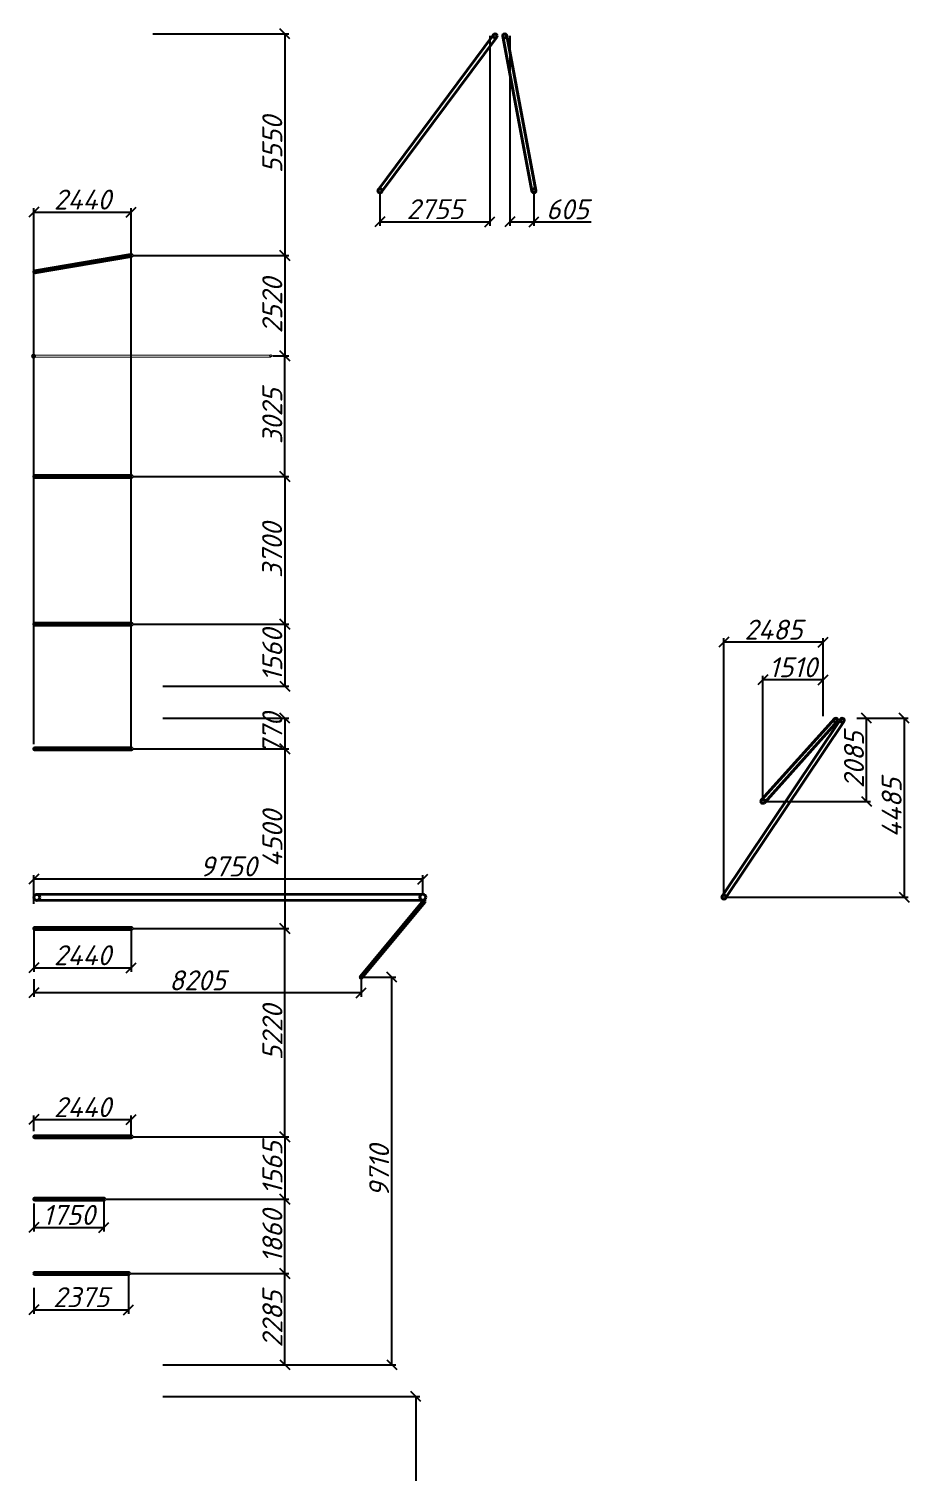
# Model space of a CAD drawing. Header units: millimetres. Extents: x -164867 to 807677, y -316775 to 513985.
# Drawn here: x 153039 to 175105, y 339836 to 376004 of the extents above; entities that cross this region are included whole.
import ezdxf

# ---------------------------------------------------------------- set-up
doc = ezdxf.new("R2010")
doc.units = ezdxf.units.MM
doc.layers.get('Defpoints').update_dxf_attribs({"color": 140})
doc.layers.add('E_Розп. мережі', color=5, linetype='Continuous', lineweight=30)
doc.layers.add('Тру6а 150', color=200, linetype='Continuous')
doc.layers.add('Тру6а 50', color=92, linetype='Continuous')
doc.styles.add('GOST 2.304', font='isocpeui.ttf')
doc.dimstyles.new('ГОСТ_100_500', dxfattribs={"dimtxt": 500, "dimasz": 250, "dimexe": 100, "dimexo": 50, "dimgap": 63, "dimtad": 1, "dimdec": 0, "dimrnd": 5, "dimtxsty": 'GOST 2.304', "dimblk": 'OBLIQUE', "dimcen": 250, "dimadec": 0, "dimazin": 1, "dimtfac": 1, "dimtdec": 0, "dimtmove": 0, "dimatfit": 3, "dimfxl": 1.25, "dimarcsym": 0})

# ---------------------------------------------------------------- blocks, each defined once
blk = doc.blocks.new('_Oblique')
at = {"color": 0, "linetype": 'ByBlock', "lineweight": -2}
blk.add_line((-0.5, -0.5), (0.5, 0.5), dxfattribs=at)
blk = doc.blocks.new('*D535')
at = {"layer": 'Defpoints', "color": 0, "transparency": 16777216}
for p in [(164597, 375879), (161840, 371945), (164597, 371170)]:
    blk.add_point(p, dxfattribs=at)
at = {"layer": 'Тру6а 150', "color": 0, "lineweight": -2, "transparency": 16777216}
for p, q in [((164597, 375829), (164597, 371070)), ((161840, 371895), (161840, 371070)), ((161840, 371170), (164597, 371170))]:
    blk.add_line(p, q, dxfattribs=at)
at = {"layer": 'Тру6а 150', "color": 0, "lineweight": -2, "transparency": 16777216, "xscale": 250, "yscale": 250, "zscale": 250, "rotation": 180}
blk.add_blockref('_Oblique', (161840, 371170), dxfattribs=at)
at = {"layer": 'Тру6а 150', "color": 0, "lineweight": -2, "transparency": 16777216, "xscale": 250, "yscale": 250, "zscale": 250}
blk.add_blockref('_Oblique', (164597, 371170), dxfattribs=at)
at = {"layer": 'Тру6а 150', "color": 0, "lineweight": 18, "transparency": 16777216, "insert": (163218, 371486), "char_height": 500, "attachment_point": 5, "style": 'GOST 2.304'}
blk.add_mtext('2755', dxfattribs=at)
blk = doc.blocks.new('*D536')
at = {"layer": 'Defpoints', "color": 0, "transparency": 16777216}
for p in [(165097, 375879), (165701, 371947), (165701, 371170)]:
    blk.add_point(p, dxfattribs=at)
at = {"layer": 'Тру6а 150', "color": 0, "lineweight": -2, "transparency": 16777216}
for p, q in [((165097, 375829), (165097, 371070)), ((165701, 371897), (165701, 371070)), ((165097, 371170), (165701, 371170)), ((165701, 371170), (167130, 371170))]:
    blk.add_line(p, q, dxfattribs=at)
at = {"layer": 'Тру6а 150', "color": 0, "lineweight": -2, "transparency": 16777216, "xscale": 250, "yscale": 250, "zscale": 250, "rotation": 180}
blk.add_blockref('_Oblique', (165097, 371170), dxfattribs=at)
at = {"layer": 'Тру6а 150', "color": 0, "lineweight": -2, "transparency": 16777216, "xscale": 250, "yscale": 250, "zscale": 250}
blk.add_blockref('_Oblique', (165701, 371170), dxfattribs=at)
at = {"layer": 'Тру6а 150', "color": 0, "lineweight": 18, "transparency": 16777216, "insert": (166540, 371483), "char_height": 500, "attachment_point": 5, "style": 'GOST 2.304'}
blk.add_mtext('605', dxfattribs=at)
blk = doc.blocks.new('*D537')
at = {"layer": 'Defpoints', "color": 0, "ltscale": 5, "transparency": 16777216}
for p in [(156097, 375879), (155602, 370328), (159454, 370328)]:
    blk.add_point(p, dxfattribs=at)
at = {"layer": 'Тру6а 50', "color": 0, "lineweight": -2, "ltscale": 5, "transparency": 16777216}
for p, q in [((156147, 375879), (159554, 375879)), ((159454, 375879), (159454, 370328)), ((155652, 370328), (159554, 370328))]:
    blk.add_line(p, q, dxfattribs=at)
at = {"layer": 'Тру6а 50', "color": 0, "lineweight": -2, "ltscale": 5, "transparency": 16777216, "xscale": 250, "yscale": 250, "zscale": 250}
for p, rotation in [((159454, 375879), 90), ((159454, 370328), 270)]:
    blk.add_blockref('_Oblique', p, dxfattribs=dict(at, rotation=rotation))
at = {"layer": 'Тру6а 50', "color": 0, "lineweight": 18, "ltscale": 5, "transparency": 16777216, "insert": (159141, 373103), "char_height": 500, "attachment_point": 5, "rotation": 90, "style": 'GOST 2.304'}
blk.add_mtext('5550', dxfattribs=at)
blk = doc.blocks.new('*D538')
at = {"layer": 'Defpoints', "color": 0, "ltscale": 5, "transparency": 16777216}
for p in [(155602, 370328), (159107, 367808), (159454, 367808)]:
    blk.add_point(p, dxfattribs=at)
at = {"layer": 'Тру6а 50', "color": 0, "lineweight": -2, "ltscale": 5, "transparency": 16777216}
for p, q in [((155652, 370328), (159554, 370328)), ((159454, 370328), (159454, 367808)), ((159157, 367808), (159554, 367808))]:
    blk.add_line(p, q, dxfattribs=at)
at = {"layer": 'Тру6а 50', "color": 0, "lineweight": -2, "ltscale": 5, "transparency": 16777216, "xscale": 250, "yscale": 250, "zscale": 250}
for p, rotation in [((159454, 370328), 90), ((159454, 367808), 270)]:
    blk.add_blockref('_Oblique', p, dxfattribs=dict(at, rotation=rotation))
at = {"layer": 'Тру6а 50', "color": 0, "lineweight": 18, "ltscale": 5, "transparency": 16777216, "insert": (159141, 369068), "char_height": 500, "attachment_point": 5, "rotation": 90, "style": 'GOST 2.304'}
blk.add_mtext('2520', dxfattribs=at)
blk = doc.blocks.new('*D539')
at = {"layer": 'Defpoints', "color": 0, "ltscale": 5, "transparency": 16777216}
for p in [(159107, 367808), (159454, 367808), (155602, 364785)]:
    blk.add_point(p, dxfattribs=at)
at = {"layer": 'Тру6а 50', "color": 0, "lineweight": -2, "ltscale": 5, "transparency": 16777216}
for p, q in [((159157, 367808), (159554, 367808)), ((159454, 364785), (159454, 367808)), ((155652, 364785), (159554, 364785))]:
    blk.add_line(p, q, dxfattribs=at)
at = {"layer": 'Тру6а 50', "color": 0, "lineweight": -2, "ltscale": 5, "transparency": 16777216, "xscale": 250, "yscale": 250, "zscale": 250}
for p, rotation in [((159454, 367808), 90), ((159454, 364785), 270)]:
    blk.add_blockref('_Oblique', p, dxfattribs=dict(at, rotation=rotation))
at = {"layer": 'Тру6а 50', "color": 0, "lineweight": 18, "ltscale": 5, "transparency": 16777216, "insert": (159141, 366297), "char_height": 500, "attachment_point": 5, "rotation": 90, "style": 'GOST 2.304'}
blk.add_mtext('3025', dxfattribs=at)
blk = doc.blocks.new('*D540')
at = {"layer": 'Defpoints', "color": 0, "ltscale": 5, "transparency": 16777216}
for p in [(155602, 364785), (155603, 361086), (159454, 361086)]:
    blk.add_point(p, dxfattribs=at)
at = {"layer": 'Тру6а 50', "color": 0, "lineweight": -2, "ltscale": 5, "transparency": 16777216}
for p, q in [((155652, 364785), (159554, 364785)), ((159454, 364785), (159454, 361086)), ((155653, 361086), (159554, 361086))]:
    blk.add_line(p, q, dxfattribs=at)
at = {"layer": 'Тру6а 50', "color": 0, "lineweight": -2, "ltscale": 5, "transparency": 16777216, "xscale": 250, "yscale": 250, "zscale": 250}
for p, rotation in [((159454, 364785), 90), ((159454, 361086), 270)]:
    blk.add_blockref('_Oblique', p, dxfattribs=dict(at, rotation=rotation))
at = {"layer": 'Тру6а 50', "color": 0, "lineweight": 18, "ltscale": 5, "transparency": 16777216, "insert": (159137, 362936), "char_height": 500, "attachment_point": 5, "rotation": 90, "style": 'GOST 2.304'}
blk.add_mtext('3700', dxfattribs=at)
blk = doc.blocks.new('*D541')
at = {"layer": 'Defpoints', "color": 0, "ltscale": 5, "transparency": 16777216}
for p in [(155603, 361086), (156347, 359529), (159454, 359529)]:
    blk.add_point(p, dxfattribs=at)
at = {"layer": 'Тру6а 50', "color": 0, "lineweight": -2, "ltscale": 5, "transparency": 16777216}
for p, q in [((155653, 361086), (159554, 361086)), ((159454, 361086), (159454, 359529)), ((156397, 359529), (159554, 359529))]:
    blk.add_line(p, q, dxfattribs=at)
at = {"layer": 'Тру6а 50', "color": 0, "lineweight": -2, "ltscale": 5, "transparency": 16777216, "xscale": 250, "yscale": 250, "zscale": 250}
for p, rotation in [((159454, 361086), 90), ((159454, 359529), 270)]:
    blk.add_blockref('_Oblique', p, dxfattribs=dict(at, rotation=rotation))
at = {"layer": 'Тру6а 50', "color": 0, "lineweight": 18, "ltscale": 5, "transparency": 16777216, "insert": (159141, 360308), "char_height": 500, "attachment_point": 5, "rotation": 90, "style": 'GOST 2.304'}
blk.add_mtext('1560', dxfattribs=at)
blk = doc.blocks.new('*D542')
at = {"layer": 'Defpoints', "color": 0, "ltscale": 5, "transparency": 16777216}
for p in [(156347, 358729), (155603, 357960), (159457, 357960)]:
    blk.add_point(p, dxfattribs=at)
at = {"layer": 'Тру6а 50', "color": 0, "lineweight": -2, "ltscale": 5, "transparency": 16777216}
for p, q in [((156397, 358729), (159557, 358729)), ((159457, 358729), (159457, 357960)), ((155653, 357960), (159557, 357960))]:
    blk.add_line(p, q, dxfattribs=at)
at = {"layer": 'Тру6а 50', "color": 0, "lineweight": -2, "ltscale": 5, "transparency": 16777216, "xscale": 250, "yscale": 250, "zscale": 250}
for p, rotation in [((159457, 358729), 90), ((159457, 357960), 270)]:
    blk.add_blockref('_Oblique', p, dxfattribs=dict(at, rotation=rotation))
at = {"layer": 'Тру6а 50', "color": 0, "lineweight": 18, "ltscale": 5, "transparency": 16777216, "insert": (159141, 358344), "char_height": 500, "attachment_point": 5, "rotation": 90, "style": 'GOST 2.304'}
blk.add_mtext('770', dxfattribs=at)
blk = doc.blocks.new('*D543')
at = {"layer": 'Defpoints', "color": 0, "ltscale": 5, "transparency": 16777216}
for p in [(155603, 357960), (155603, 353461), (159457, 353461)]:
    blk.add_point(p, dxfattribs=at)
at = {"layer": 'Тру6а 50', "color": 0, "lineweight": -2, "ltscale": 5, "transparency": 16777216}
for p, q in [((155653, 357960), (159557, 357960)), ((159457, 357960), (159457, 353461)), ((155653, 353461), (159557, 353461))]:
    blk.add_line(p, q, dxfattribs=at)
at = {"layer": 'Тру6а 50', "color": 0, "lineweight": -2, "ltscale": 5, "transparency": 16777216, "xscale": 250, "yscale": 250, "zscale": 250}
for p, rotation in [((159457, 357960), 90), ((159457, 353461), 270)]:
    blk.add_blockref('_Oblique', p, dxfattribs=dict(at, rotation=rotation))
at = {"layer": 'Тру6а 50', "color": 0, "lineweight": 18, "ltscale": 5, "transparency": 16777216, "insert": (159144, 355710), "char_height": 500, "attachment_point": 5, "rotation": 90, "style": 'GOST 2.304'}
blk.add_mtext('4500', dxfattribs=at)
blk = doc.blocks.new('*D544')
at = {"layer": 'Defpoints', "color": 0, "ltscale": 5, "transparency": 16777216}
for p in [(155603, 353461), (159457, 353461), (155603, 348241)]:
    blk.add_point(p, dxfattribs=at)
at = {"layer": 'Тру6а 50', "color": 0, "lineweight": -2, "ltscale": 5, "transparency": 16777216}
for p, q in [((155653, 353461), (159557, 353461)), ((159457, 348241), (159457, 353461)), ((155653, 348241), (159557, 348241))]:
    blk.add_line(p, q, dxfattribs=at)
at = {"layer": 'Тру6а 50', "color": 0, "lineweight": -2, "ltscale": 5, "transparency": 16777216, "xscale": 250, "yscale": 250, "zscale": 250}
for p, rotation in [((159457, 353461), 90), ((159457, 348241), 270)]:
    blk.add_blockref('_Oblique', p, dxfattribs=dict(at, rotation=rotation))
at = {"layer": 'Тру6а 50', "color": 0, "lineweight": 18, "ltscale": 5, "transparency": 16777216, "insert": (159144, 350851), "char_height": 500, "attachment_point": 5, "rotation": 90, "style": 'GOST 2.304'}
blk.add_mtext('5220', dxfattribs=at)
blk = doc.blocks.new('*D545')
at = {"layer": 'Defpoints', "color": 0, "ltscale": 5, "transparency": 16777216}
for p in [(155603, 348241), (154916, 346677), (159457, 346677)]:
    blk.add_point(p, dxfattribs=at)
at = {"layer": 'Тру6а 50', "color": 0, "lineweight": -2, "ltscale": 5, "transparency": 16777216}
for p, q in [((155653, 348241), (159557, 348241)), ((159457, 348241), (159457, 346677)), ((154966, 346677), (159557, 346677))]:
    blk.add_line(p, q, dxfattribs=at)
at = {"layer": 'Тру6а 50', "color": 0, "lineweight": -2, "ltscale": 5, "transparency": 16777216, "xscale": 250, "yscale": 250, "zscale": 250}
for p, rotation in [((159457, 348241), 90), ((159457, 346677), 270)]:
    blk.add_blockref('_Oblique', p, dxfattribs=dict(at, rotation=rotation))
at = {"layer": 'Тру6а 50', "color": 0, "lineweight": 18, "ltscale": 5, "transparency": 16777216, "insert": (159144, 347459), "char_height": 500, "attachment_point": 5, "rotation": 90, "style": 'GOST 2.304'}
blk.add_mtext('1565', dxfattribs=at)
blk = doc.blocks.new('*D546')
at = {"layer": 'Defpoints', "color": 0, "ltscale": 5, "transparency": 16777216}
for p in [(154916, 346677), (159457, 346677), (155538, 344816)]:
    blk.add_point(p, dxfattribs=at)
at = {"layer": 'Тру6а 50', "color": 0, "lineweight": -2, "ltscale": 5, "transparency": 16777216}
for p, q in [((154966, 346677), (159557, 346677)), ((159457, 344816), (159457, 346677)), ((155588, 344816), (159557, 344816))]:
    blk.add_line(p, q, dxfattribs=at)
at = {"layer": 'Тру6а 50', "color": 0, "lineweight": -2, "ltscale": 5, "transparency": 16777216, "xscale": 250, "yscale": 250, "zscale": 250}
for p, rotation in [((159457, 346677), 90), ((159457, 344816), 270)]:
    blk.add_blockref('_Oblique', p, dxfattribs=dict(at, rotation=rotation))
at = {"layer": 'Тру6а 50', "color": 0, "lineweight": 18, "ltscale": 5, "transparency": 16777216, "insert": (159144, 345747), "char_height": 500, "attachment_point": 5, "rotation": 90, "style": 'GOST 2.304'}
blk.add_mtext('1860', dxfattribs=at)
blk = doc.blocks.new('*D547')
at = {"layer": 'Defpoints', "color": 0, "ltscale": 5, "transparency": 16777216}
for p in [(155538, 344816), (159457, 344816), (156347, 342529)]:
    blk.add_point(p, dxfattribs=at)
at = {"layer": 'Тру6а 50', "color": 0, "lineweight": -2, "ltscale": 5, "transparency": 16777216}
for p, q in [((155588, 344816), (159557, 344816)), ((159457, 342529), (159457, 344816)), ((156397, 342529), (159557, 342529))]:
    blk.add_line(p, q, dxfattribs=at)
at = {"layer": 'Тру6а 50', "color": 0, "lineweight": -2, "ltscale": 5, "transparency": 16777216, "xscale": 250, "yscale": 250, "zscale": 250}
for p, rotation in [((159457, 344816), 90), ((159457, 342529), 270)]:
    blk.add_blockref('_Oblique', p, dxfattribs=dict(at, rotation=rotation))
at = {"layer": 'Тру6а 50', "color": 0, "lineweight": 18, "ltscale": 5, "transparency": 16777216, "insert": (159144, 343672), "char_height": 500, "attachment_point": 5, "rotation": 90, "style": 'GOST 2.304'}
blk.add_mtext('2285', dxfattribs=at)
blk = doc.blocks.new('*D548')
at = {"layer": 'Defpoints', "color": 0, "ltscale": 5, "transparency": 16777216}
for p in [(156347, 341729), (161969, 335911), (162737, 335911)]:
    blk.add_point(p, dxfattribs=at)
at = {"layer": 'Тру6а 50', "color": 0, "lineweight": -2, "ltscale": 5, "transparency": 16777216}
for p, q in [((156397, 341729), (162837, 341729)), ((162737, 341729), (162737, 335911)), ((162019, 335911), (162837, 335911))]:
    blk.add_line(p, q, dxfattribs=at)
at = {"layer": 'Тру6а 50', "color": 0, "lineweight": -2, "ltscale": 5, "transparency": 16777216, "xscale": 250, "yscale": 250, "zscale": 250}
for p, rotation in [((162737, 341729), 90), ((162737, 335911), 270)]:
    blk.add_blockref('_Oblique', p, dxfattribs=dict(at, rotation=rotation))
at = {"layer": 'Тру6а 50', "color": 0, "lineweight": 18, "ltscale": 5, "transparency": 16777216, "insert": (162424, 338820), "char_height": 500, "attachment_point": 5, "rotation": 90, "style": 'GOST 2.304'}
blk.add_mtext('5820', dxfattribs=at)
blk = doc.blocks.new('*D550')
at = {"layer": 'Defpoints', "color": 0, "ltscale": 5, "transparency": 16777216}
for p in [(155538, 344816), (153164, 344507), (155538, 343905)]:
    blk.add_point(p, dxfattribs=at)
at = {"layer": 'Тру6а 50', "color": 0, "lineweight": -2, "ltscale": 5, "transparency": 16777216}
for p, q in [((155538, 344766), (155538, 343805)), ((153164, 344457), (153164, 343805)), ((153164, 343905), (155538, 343905))]:
    blk.add_line(p, q, dxfattribs=at)
at = {"layer": 'Тру6а 50', "color": 0, "lineweight": -2, "ltscale": 5, "transparency": 16777216, "xscale": 250, "yscale": 250, "zscale": 250, "rotation": 180}
blk.add_blockref('_Oblique', (153164, 343905), dxfattribs=at)
at = {"layer": 'Тру6а 50', "color": 0, "lineweight": -2, "ltscale": 5, "transparency": 16777216, "xscale": 250, "yscale": 250, "zscale": 250}
blk.add_blockref('_Oblique', (155538, 343905), dxfattribs=at)
at = {"layer": 'Тру6а 50', "color": 0, "lineweight": 18, "ltscale": 5, "transparency": 16777216, "insert": (154351, 344221), "char_height": 500, "attachment_point": 5, "style": 'GOST 2.304'}
blk.add_mtext('2375', dxfattribs=at)
blk = doc.blocks.new('*D551')
at = {"layer": 'Defpoints', "color": 0, "ltscale": 5, "transparency": 16777216}
for p in [(153164, 346616), (154916, 346677), (154916, 345966)]:
    blk.add_point(p, dxfattribs=at)
at = {"layer": 'Тру6а 50', "color": 0, "lineweight": -2, "ltscale": 5, "transparency": 16777216}
for p, q in [((153164, 346566), (153164, 345866)), ((154916, 346627), (154916, 345866)), ((153164, 345966), (154916, 345966))]:
    blk.add_line(p, q, dxfattribs=at)
at = {"layer": 'Тру6а 50', "color": 0, "lineweight": -2, "ltscale": 5, "transparency": 16777216, "xscale": 250, "yscale": 250, "zscale": 250, "rotation": 180}
blk.add_blockref('_Oblique', (153164, 345966), dxfattribs=at)
at = {"layer": 'Тру6а 50', "color": 0, "lineweight": -2, "ltscale": 5, "transparency": 16777216, "xscale": 250, "yscale": 250, "zscale": 250}
blk.add_blockref('_Oblique', (154916, 345966), dxfattribs=at)
at = {"layer": 'Тру6а 50', "color": 0, "lineweight": 18, "ltscale": 5, "transparency": 16777216, "insert": (154040, 346282), "char_height": 500, "attachment_point": 5, "style": 'GOST 2.304'}
blk.add_mtext('1750', dxfattribs=at)
blk = doc.blocks.new('*D552')
at = {"layer": 'Defpoints', "color": 0, "ltscale": 5, "transparency": 16777216}
for p in [(155603, 348670), (153164, 348333), (155603, 348241)]:
    blk.add_point(p, dxfattribs=at)
at = {"layer": 'Тру6а 50', "color": 0, "lineweight": -2, "ltscale": 5, "transparency": 16777216}
for p, q in [((153164, 348383), (153164, 348770)), ((153164, 348670), (155603, 348670)), ((155603, 348291), (155603, 348770))]:
    blk.add_line(p, q, dxfattribs=at)
at = {"layer": 'Тру6а 50', "color": 0, "lineweight": -2, "ltscale": 5, "transparency": 16777216, "xscale": 250, "yscale": 250, "zscale": 250, "rotation": 180}
blk.add_blockref('_Oblique', (153164, 348670), dxfattribs=at)
at = {"layer": 'Тру6а 50', "color": 0, "lineweight": -2, "ltscale": 5, "transparency": 16777216, "xscale": 250, "yscale": 250, "zscale": 250}
blk.add_blockref('_Oblique', (155603, 348670), dxfattribs=at)
at = {"layer": 'Тру6а 50', "color": 0, "lineweight": 18, "ltscale": 5, "transparency": 16777216, "insert": (154384, 348983), "char_height": 500, "attachment_point": 5, "style": 'GOST 2.304'}
blk.add_mtext('2440', dxfattribs=at)
blk = doc.blocks.new('*D553')
at = {"layer": 'Defpoints', "color": 0, "ltscale": 5, "transparency": 16777216}
for p in [(153164, 353505), (155603, 353461), (155603, 352476)]:
    blk.add_point(p, dxfattribs=at)
at = {"layer": 'Тру6а 50', "color": 0, "lineweight": -2, "ltscale": 5, "transparency": 16777216}
for p, q in [((153164, 353455), (153164, 352376)), ((155603, 353411), (155603, 352376)), ((153164, 352476), (155603, 352476))]:
    blk.add_line(p, q, dxfattribs=at)
at = {"layer": 'Тру6а 50', "color": 0, "lineweight": -2, "ltscale": 5, "transparency": 16777216, "xscale": 250, "yscale": 250, "zscale": 250, "rotation": 180}
blk.add_blockref('_Oblique', (153164, 352476), dxfattribs=at)
at = {"layer": 'Тру6а 50', "color": 0, "lineweight": -2, "ltscale": 5, "transparency": 16777216, "xscale": 250, "yscale": 250, "zscale": 250}
blk.add_blockref('_Oblique', (155603, 352476), dxfattribs=at)
at = {"layer": 'Тру6а 50', "color": 0, "lineweight": 18, "ltscale": 5, "transparency": 16777216, "insert": (154384, 352789), "char_height": 500, "attachment_point": 5, "style": 'GOST 2.304'}
blk.add_mtext('2440', dxfattribs=at)
blk = doc.blocks.new('*D554')
at = {"layer": 'Defpoints', "color": 0, "ltscale": 5, "transparency": 16777216}
for p in [(155603, 371413), (153164, 358031), (155603, 357960)]:
    blk.add_point(p, dxfattribs=at)
at = {"layer": 'Тру6а 50', "color": 0, "lineweight": -2, "ltscale": 5, "transparency": 16777216}
for p, q in [((153164, 358081), (153164, 371513)), ((155603, 358010), (155603, 371513)), ((153164, 371413), (155603, 371413))]:
    blk.add_line(p, q, dxfattribs=at)
at = {"layer": 'Тру6а 50', "color": 0, "lineweight": -2, "ltscale": 5, "transparency": 16777216, "xscale": 250, "yscale": 250, "zscale": 250, "rotation": 180}
blk.add_blockref('_Oblique', (153164, 371413), dxfattribs=at)
at = {"layer": 'Тру6а 50', "color": 0, "lineweight": -2, "ltscale": 5, "transparency": 16777216, "xscale": 250, "yscale": 250, "zscale": 250}
blk.add_blockref('_Oblique', (155603, 371413), dxfattribs=at)
at = {"layer": 'Тру6а 50', "color": 0, "lineweight": 18, "ltscale": 5, "transparency": 16777216, "insert": (154384, 371726), "char_height": 500, "attachment_point": 5, "style": 'GOST 2.304'}
blk.add_mtext('2440', dxfattribs=at)
blk = doc.blocks.new('*D555')
at = {"layer": 'Defpoints', "color": 0, "ltscale": 5, "transparency": 16777216}
for p in [(161370, 352237), (162137, 352237), (156347, 342529)]:
    blk.add_point(p, dxfattribs=at)
at = {"layer": 'Тру6а 50', "color": 0, "lineweight": -2, "ltscale": 5, "transparency": 16777216}
for p, q in [((161420, 352237), (162237, 352237)), ((162137, 342529), (162137, 352237)), ((156397, 342529), (162237, 342529))]:
    blk.add_line(p, q, dxfattribs=at)
at = {"layer": 'Тру6а 50', "color": 0, "lineweight": -2, "ltscale": 5, "transparency": 16777216, "xscale": 250, "yscale": 250, "zscale": 250}
for p, rotation in [((162137, 352237), 90), ((162137, 342529), 270)]:
    blk.add_blockref('_Oblique', p, dxfattribs=dict(at, rotation=rotation))
at = {"layer": 'Тру6а 50', "color": 0, "lineweight": 18, "ltscale": 5, "transparency": 16777216, "insert": (161820, 347383), "char_height": 500, "attachment_point": 5, "rotation": 90, "style": 'GOST 2.304'}
blk.add_mtext('9710', dxfattribs=at)
blk = doc.blocks.new('*D556')
at = {"layer": 'Defpoints', "color": 0, "ltscale": 5, "transparency": 16777216}
for p in [(153164, 352237), (161370, 352237), (153164, 351847)]:
    blk.add_point(p, dxfattribs=at)
at = {"layer": 'Тру6а 50', "color": 0, "lineweight": -2, "ltscale": 5, "transparency": 16777216}
for p, q in [((153164, 352187), (153164, 351747)), ((161370, 352187), (161370, 351747)), ((161370, 351847), (153164, 351847))]:
    blk.add_line(p, q, dxfattribs=at)
at = {"layer": 'Тру6а 50', "color": 0, "lineweight": -2, "ltscale": 5, "transparency": 16777216, "xscale": 250, "yscale": 250, "zscale": 250, "rotation": 180}
blk.add_blockref('_Oblique', (153164, 351847), dxfattribs=at)
at = {"layer": 'Тру6а 50', "color": 0, "lineweight": -2, "ltscale": 5, "transparency": 16777216, "xscale": 250, "yscale": 250, "zscale": 250}
blk.add_blockref('_Oblique', (161370, 351847), dxfattribs=at)
at = {"layer": 'Тру6а 50', "color": 0, "lineweight": 18, "ltscale": 5, "transparency": 16777216, "insert": (157267, 352160), "char_height": 500, "attachment_point": 5, "style": 'GOST 2.304'}
blk.add_mtext('8205', dxfattribs=at)
blk = doc.blocks.new('*D557')
at = {"layer": 'Defpoints', "color": 0, "ltscale": 100, "transparency": 16777216}
for p in [(171438, 359693), (172947, 358729), (171438, 356646)]:
    blk.add_point(p, dxfattribs=at)
at = {"layer": 'E_Розп. мережі', "color": 0, "lineweight": -2, "ltscale": 100, "transparency": 16777216}
for p, q in [((171438, 356696), (171438, 359793)), ((172947, 359693), (171438, 359693)), ((172947, 358779), (172947, 359793))]:
    blk.add_line(p, q, dxfattribs=at)
at = {"layer": 'E_Розп. мережі', "color": 0, "lineweight": -2, "ltscale": 100, "transparency": 16777216, "xscale": 250, "yscale": 250, "zscale": 250, "rotation": 180}
blk.add_blockref('_Oblique', (171438, 359693), dxfattribs=at)
at = {"layer": 'E_Розп. мережі', "color": 0, "lineweight": -2, "ltscale": 100, "transparency": 16777216, "xscale": 250, "yscale": 250, "zscale": 250}
blk.add_blockref('_Oblique', (172947, 359693), dxfattribs=at)
at = {"layer": 'E_Розп. мережі', "color": 0, "lineweight": 18, "ltscale": 100, "transparency": 16777216, "insert": (172192, 360006), "char_height": 500, "attachment_point": 5, "style": 'GOST 2.304'}
blk.add_mtext('1510', dxfattribs=at)
blk = doc.blocks.new('*D558')
at = {"layer": 'Defpoints', "color": 0, "ltscale": 100, "transparency": 16777216}
for p in [(170463, 360635), (172947, 359129), (170463, 354245)]:
    blk.add_point(p, dxfattribs=at)
at = {"layer": 'E_Розп. мережі', "color": 0, "lineweight": -2, "ltscale": 100, "transparency": 16777216}
for p, q in [((170463, 354295), (170463, 360735)), ((172947, 360635), (170463, 360635)), ((172947, 359179), (172947, 360735))]:
    blk.add_line(p, q, dxfattribs=at)
at = {"layer": 'E_Розп. мережі', "color": 0, "lineweight": -2, "ltscale": 100, "transparency": 16777216, "xscale": 250, "yscale": 250, "zscale": 250, "rotation": 180}
blk.add_blockref('_Oblique', (170463, 360635), dxfattribs=at)
at = {"layer": 'E_Розп. мережі', "color": 0, "lineweight": -2, "ltscale": 100, "transparency": 16777216, "xscale": 250, "yscale": 250, "zscale": 250}
blk.add_blockref('_Oblique', (172947, 360635), dxfattribs=at)
at = {"layer": 'E_Розп. мережі', "color": 0, "lineweight": 18, "ltscale": 100, "transparency": 16777216, "insert": (171705, 360948), "char_height": 500, "attachment_point": 5, "style": 'GOST 2.304'}
blk.add_mtext('2485', dxfattribs=at)
blk = doc.blocks.new('*D559')
at = {"layer": 'Defpoints', "color": 0, "ltscale": 100, "transparency": 16777216}
for p in [(173747, 358729), (174035, 358729), (171438, 356646)]:
    blk.add_point(p, dxfattribs=at)
at = {"layer": 'E_Розп. мережі', "color": 0, "lineweight": -2, "ltscale": 100, "transparency": 16777216}
for p, q in [((173797, 358729), (174135, 358729)), ((174035, 356646), (174035, 358729)), ((171488, 356646), (174135, 356646))]:
    blk.add_line(p, q, dxfattribs=at)
at = {"layer": 'E_Розп. мережі', "color": 0, "lineweight": -2, "ltscale": 100, "transparency": 16777216, "xscale": 250, "yscale": 250, "zscale": 250}
for p, rotation in [((174035, 358729), 90), ((174035, 356646), 270)]:
    blk.add_blockref('_Oblique', p, dxfattribs=dict(at, rotation=rotation))
at = {"layer": 'E_Розп. мережі', "color": 0, "lineweight": 18, "ltscale": 100, "transparency": 16777216, "insert": (173722, 357687), "char_height": 500, "attachment_point": 5, "rotation": 90, "style": 'GOST 2.304'}
blk.add_mtext('2085', dxfattribs=at)
blk = doc.blocks.new('*D560')
at = {"layer": 'Defpoints', "color": 0, "ltscale": 100, "transparency": 16777216}
for p in [(173747, 358729), (170463, 354245), (174980, 354245)]:
    blk.add_point(p, dxfattribs=at)
at = {"layer": 'E_Розп. мережі', "color": 0, "lineweight": -2, "ltscale": 100, "transparency": 16777216}
for p, q in [((173797, 358729), (175080, 358729)), ((174980, 358729), (174980, 354245)), ((170513, 354245), (175080, 354245))]:
    blk.add_line(p, q, dxfattribs=at)
at = {"layer": 'E_Розп. мережі', "color": 0, "lineweight": -2, "ltscale": 100, "transparency": 16777216, "xscale": 250, "yscale": 250, "zscale": 250}
for p, rotation in [((174980, 358729), 90), ((174980, 354245), 270)]:
    blk.add_blockref('_Oblique', p, dxfattribs=dict(at, rotation=rotation))
at = {"layer": 'E_Розп. мережі', "color": 0, "lineweight": 18, "ltscale": 100, "transparency": 16777216, "insert": (174667, 356487), "char_height": 500, "attachment_point": 5, "rotation": 90, "style": 'GOST 2.304'}
blk.add_mtext('4485', dxfattribs=at)
blk = doc.blocks.new('*D561')
at = {"layer": 'Defpoints', "color": 0, "transparency": 16777216}
for p in [(153164, 354698), (162913, 354245), (153164, 354025)]:
    blk.add_point(p, dxfattribs=at)
at = {"layer": 'Тру6а 150', "color": 0, "lineweight": -2, "transparency": 16777216}
for p, q in [((153164, 354075), (153164, 354798)), ((162913, 354698), (153164, 354698)), ((162913, 354295), (162913, 354798))]:
    blk.add_line(p, q, dxfattribs=at)
at = {"layer": 'Тру6а 150', "color": 0, "lineweight": -2, "transparency": 16777216, "xscale": 250, "yscale": 250, "zscale": 250, "rotation": 180}
blk.add_blockref('_Oblique', (153164, 354698), dxfattribs=at)
at = {"layer": 'Тру6а 150', "color": 0, "lineweight": -2, "transparency": 16777216, "xscale": 250, "yscale": 250, "zscale": 250}
blk.add_blockref('_Oblique', (162913, 354698), dxfattribs=at)
at = {"layer": 'Тру6а 150', "color": 0, "lineweight": 18, "transparency": 16777216, "insert": (158039, 355015), "char_height": 500, "attachment_point": 5, "style": 'GOST 2.304'}
blk.add_mtext('9750', dxfattribs=at)

msp = doc.modelspace()

# ---------------------------------------------------------------- linework, layer by layer
at = {"layer": 'Тру6а 150', "lineweight": 40}
for points in [[(161799.35, 371974.36), (164679.72, 375845.62)], [(161886.76, 371927.15), (164767.13, 375798.4)], [(165650.79, 371943.24), (164917.21, 375824.19)], [(165750.05, 371955.36), (165016.48, 375836.31)], [(153242.17, 354313.73), (162913.11, 354319.96)], [(153242.17, 354163.73), (162913.11, 354169.96)]]:
    msp.add_lwpolyline(points, dxfattribs=at)
at = {"layer": 'Тру6а 150', "color": 5, "lineweight": 40}
for points in [[(170421.58, 354272.76), (173381.55, 358698.01)], [(170505.01, 354217.63), (173472.19, 358655.95)], [(173237.84, 358724.92), (171402.35, 356681.16)], [(173310.48, 358656.39), (171474.99, 356612.63)]]:
    msp.add_lwpolyline(points, dxfattribs=at)
at = {"layer": 'Тру6а 150', "lineweight": 40}
for centre, radius in [((164726.14, 375827.03), 50), ((164967.34, 375827.03), 50), ((161839.77, 371944.93), 50), ((165700.75, 371947.07), 50), ((153239.45, 354238.68), 75), ((162913.11, 354244.96), 75)]:
    msp.add_circle(centre, radius, dxfattribs=at)
at = {"layer": 'Тру6а 150', "color": 5, "lineweight": 40}
for centre in [(173265.78, 358678.78), (173427.71, 358678.78), (171437.79, 356646.04), (170463.14, 354244.96)]:
    msp.add_circle(centre, 50, dxfattribs=at)
at = {"layer": 'Тру6а 50', "lineweight": 40, "ltscale": 5}
for points in [[(153186.98, 369944.32), (155594.52, 370352.13)], [(153186.98, 369893.63), (155605.84, 370302.81)], [(153186.98, 364810.44), (155601.74, 364810.39)], [(153186.98, 364759.74), (155603.47, 364759.74)], [(153186.98, 361111.83), (155601.74, 361111.78)], [(153186.98, 361061.13), (155603.47, 361061.13)], [(153186.98, 357984.95), (155601.74, 357984.9)], [(153186.98, 357934.25), (155603.47, 357934.25)], [(162932.21, 354161.44), (161350.45, 352253.56)], [(162971.24, 354129.09), (161389.47, 352221.2)], [(153186.98, 353485.9), (155601.74, 353485.85)], [(153186.98, 353435.2), (155603.47, 353435.2)], [(153186.98, 348266.48), (155601.74, 348266.43)], [(153186.98, 348215.78), (155603.47, 348215.78)], [(153186.98, 346702.52), (154916.76, 346702.52)], [(153186.98, 346651.83), (154916.76, 346651.83)], [(153189.67, 344841.4), (155537.95, 344841.4)], [(153189.67, 344790.7), (155537.95, 344790.7)]]:
    msp.add_lwpolyline(points, dxfattribs=at)
at = {"layer": 'Тру6а 50', "lineweight": 18, "ltscale": 5}
for points in [[(153159.3, 367826.19), (159106.7, 367833.77)], [(153159.3, 367775.5), (159106.74, 367783.07)]]:
    msp.add_lwpolyline(points, dxfattribs=at)
at = {"layer": 'Тру6а 50', "lineweight": 40, "ltscale": 5}
for centre in [(155601.74, 370327.83), (153186.98, 369918.98), (153159.3, 367800.84), (153186.98, 364785.09), (155603.47, 364785.1), (153186.98, 361086.48), (155603.47, 361086.49), (153186.98, 357959.6), (155603.47, 357959.61), (162948.94, 354142.39), (153186.98, 353460.55), (155603.47, 353460.56), (161369.96, 352237.38), (153186.98, 348241.13), (155603.47, 348241.14), (153186.98, 346677.18), (154916.04, 346677.19), (153189.67, 344816.05), (155537.95, 344816.06)]:
    msp.add_circle(centre, 25.35, dxfattribs=at)
at = {"layer": 'Тру6а 50', "lineweight": 18, "ltscale": 5}
msp.add_circle((159106.74, 367808.42), 25.35, dxfattribs=at)

# ---------------------------------------------------------------- dimensions: what is measured, and where the dimension line sits
at = {"layer": 'E_Розп. мережі', "lineweight": 18, "ltscale": 100}
for base, p1, p2, picture, middle in [((170463.14, 360635.48), (172946.74, 359128.78), (170463.14, 354244.96), '*D558', (171704.94, 360948.48)), ((171437.79, 359692.61), (172946.74, 358728.78), (171437.79, 356646.04), '*D557', (172192.27, 360005.61))]:
    dim = msp.add_linear_dim(base=base, p1=p1, p2=p2, dimstyle='ГОСТ_100_500', dxfattribs=at)
    dim.commit()
    dim.dimension.update_dxf_attribs({"geometry": picture, "text_midpoint": middle})
for base, p1, p2, picture, middle in [((174979.56, 354244.96), (173746.74, 358728.78), (170463.14, 354244.96), '*D560', (174666.56, 356486.87)), ((174034.96, 358728.78), (171437.79, 356646.04), (173746.74, 358728.78), '*D559', (173721.96, 357687.41))]:
    dim = msp.add_linear_dim(base=base, p1=p1, p2=p2, angle=90, dimstyle='ГОСТ_100_500', dxfattribs=at)
    dim.commit()
    dim.dimension.update_dxf_attribs({"geometry": picture, "text_midpoint": middle})
at = {"layer": 'Тру6а 150', "lineweight": 18}
for base, p1, p2, picture, middle in [((164596.74, 371169.75), (161839.77, 371944.93), (164596.74, 375878.78), '*D535', (163218.26, 371485.97)), ((165700.75, 371169.75), (165096.74, 375878.78), (165700.75, 371947.07), '*D536', (166540.45, 371482.75)), ((153164.32, 354698.38), (162913.11, 354244.96), (153164.32, 354024.79), '*D561', (158038.72, 355014.6))]:
    dim = msp.add_linear_dim(base=base, p1=p1, p2=p2, dimstyle='ГОСТ_100_500', dxfattribs=at)
    dim.commit()
    dim.dimension.update_dxf_attribs({"geometry": picture, "text_midpoint": middle})
at = {"layer": 'Тру6а 50', "lineweight": 18, "ltscale": 5}
for base, p1, p2, picture, middle in [((159453.68, 370327.83), (156096.74, 375878.78), (155601.74, 370327.83), '*D537', (159140.68, 373103.3)), ((159453.68, 367808.42), (155601.74, 370327.83), (159106.74, 367808.42), '*D538', (159140.68, 369068.12)), ((159453.68, 367808.42), (155601.74, 364785.09), (159106.74, 367808.42), '*D539', (159140.68, 366296.76)), ((159453.68, 361086.49), (155601.74, 364785.09), (155603.47, 361086.49), '*D540', (159137.46, 362935.79)), ((159453.68, 359528.78), (155603.47, 361086.49), (156346.74, 359528.78), '*D541', (159140.68, 360307.64)), ((159457.43, 353460.56), (155603.47, 357959.61), (155603.47, 353460.56), '*D543', (159144.43, 355710.09)), ((159457.43, 353460.56), (155603.47, 348241.14), (155603.47, 353460.56), '*D544', (159144.43, 350850.85)), ((162136.61, 352237.38), (156346.74, 342528.78), (161369.96, 352237.38), '*D555', (161820.39, 347383.08)), ((159457.43, 346677.19), (155603.47, 348241.14), (154916.04, 346677.19), '*D545', (159144.43, 347459.16)), ((159457.43, 346677.19), (155537.95, 344816.05), (154916.04, 346677.19), '*D546', (159144.43, 345746.62)), ((159457.43, 344816.06), (156346.74, 342528.78), (155537.95, 344816.06), '*D547', (159144.43, 343672.42)), ((162736.66, 335911.08), (156346.74, 341728.78), (161968.8, 335911.08), '*D548', (162423.66, 338819.93))]:
    dim = msp.add_linear_dim(base=base, p1=p1, p2=p2, angle=90, dimstyle='ГОСТ_100_500', dxfattribs=at)
    dim.commit()
    dim.dimension.update_dxf_attribs({"geometry": picture, "text_midpoint": middle})
for base, p1, p2, picture, middle in [((155603.47, 371413.29), (153164.32, 358031.15), (155603.47, 357959.61), '*D554', (154383.9, 371726.29)), ((155603.47, 352475.92), (153164.32, 353504.55), (155603.47, 353460.56), '*D553', (154383.9, 352788.92)), ((153164.32, 351847.18), (161369.96, 352237.38), (153164.32, 352237.38), '*D556', (157267.14, 352160.18)), ((155603.47, 348670.36), (153164.45, 348332.98), (155603.47, 348241.14), '*D552', (154383.96, 348983.36)), ((154916.04, 345965.94), (153164.32, 346616.15), (154916.04, 346677.19), '*D551', (154040.18, 346282.16)), ((155537.95, 343904.91), (153164.32, 344506.82), (155537.95, 344816.06), '*D550', (154351.13, 344221.13))]:
    dim = msp.add_linear_dim(base=base, p1=p1, p2=p2, dimstyle='ГОСТ_100_500', dxfattribs=at)
    dim.commit()
    dim.dimension.update_dxf_attribs({"geometry": picture, "text_midpoint": middle})
dim = msp.add_linear_dim(base=(159457.43, 357959.61), p1=(156346.74, 358728.78), p2=(155603.47, 357959.61), angle=90, dimstyle='ГОСТ_100_500', dxfattribs=at)
dim.commit()
dim.dimension.update_dxf_attribs({"geometry": '*D542', "text_midpoint": (159457.43, 358344.2), "dimtype": 160})

doc.saveas('drawing.dxf')
